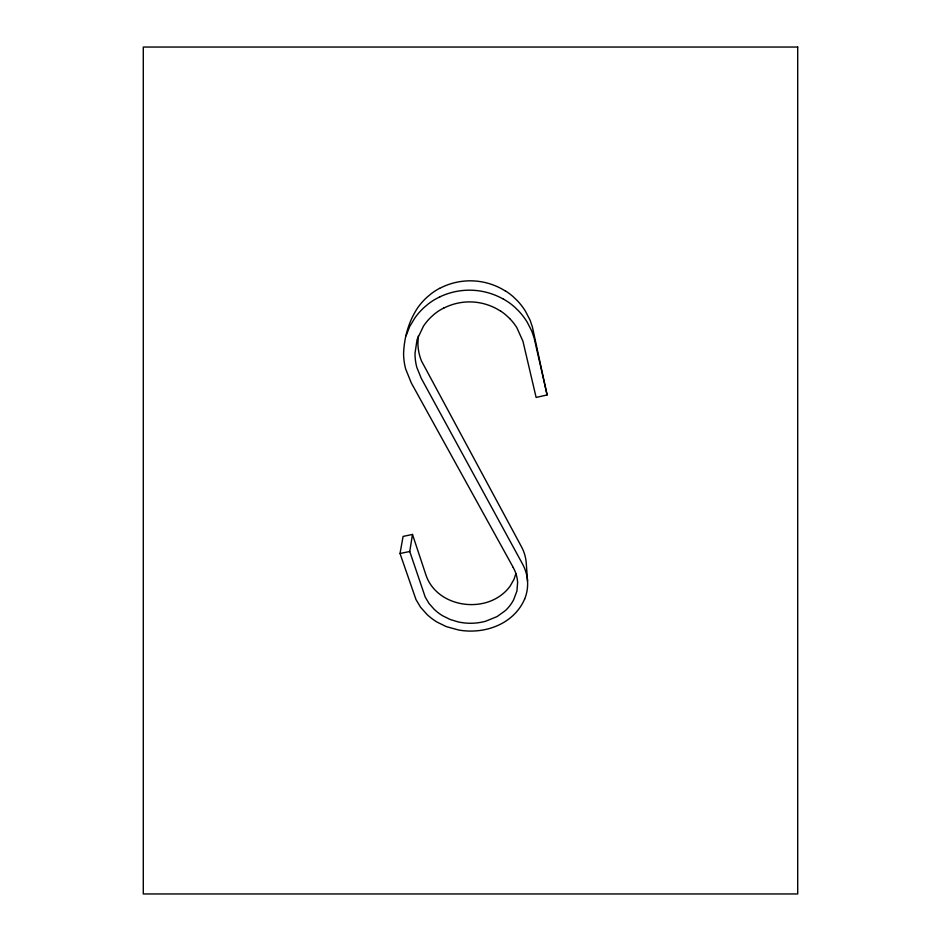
<?xml version="1.0" encoding="UTF-8"?>
<svg xmlns="http://www.w3.org/2000/svg" width="941" height="941" viewBox="0 0 941 941"><rect width="100%" height="100%" fill="white"/><g stroke="black" fill="none" stroke-linecap="round" stroke-linejoin="round"><path stroke-width="1.41" d="M418.322 336.031L417.898 343.806A50.002 50.002 0 0 0 421.439 360.885L521.29 546.415A41.263 41.263 0 0 1 526.266 563.118L527.525 580.915A39.957 39.957 0 0 1 524.69 598.97M513.186 567.458A34.594 34.594 0 0 1 517.621 582.397L516.927 591.03L513.621 599.805A40.428 40.428 0 0 1 508.046 607.862A39.663 39.663 0 0 1 505.246 610.697L497.071 616.59L485.568 621.26A57.189 57.189 0 0 1 458.161 621.907L450.021 619.437L442.446 615.661A49.555 49.555 0 0 1 434.189 609.309L428.92 603.346L425.191 596.982L409.747 551.497L412.487 534.441L403.089 536.417L400.019 553.508L415.981 599.558L420.568 607.263L427.014 614.461A59.871 59.871 0 0 0 437.095 622.107L446.328 626.624L458.773 630.047A70.14 70.14 0 0 0 481.886 630.188C492.508 628.47 502.823 624.189 511.081 617.214A49.026 49.026 0 0 0 523.714 601.087L524.655 598.947M515.891 573.492L514.057 579.221L510.14 586.102A41.169 41.169 0 0 1 500.812 595.418C477.075 612.944 436.589 604.828 426.191 575.739L412.487 534.441M439.588 288.346L437.294 289.628A60.506 60.506 0 0 0 430.731 294.086L426.696 297.509A65.599 65.599 0 0 0 418.016 307.319C408.817 320.881 404.101 337.56 403.583 353.863A63.223 63.223 0 0 0 405.677 369.025L411.311 382.963L513.233 567.447M406.112 335.808L409.653 326.586L415.087 317.623A67.834 67.834 0 0 1 424.109 307.472L428.308 303.931A62.918 62.918 0 0 1 435.13 299.32L439.976 296.756M443.764 307.978L439.776 310.236A51.802 51.802 0 0 0 434.189 314.259L430.778 317.329A56.001 56.001 0 0 0 423.509 326.068L417.075 339.595L415.016 353.263A51.978 51.978 0 0 0 416.851 367.46L421.274 378.353L522.42 563.8A41.886 41.886 0 0 1 527.548 580.903M505.199 290.745L507.411 292.204A61.212 61.212 0 0 1 513.657 297.121L517.468 300.838A66.352 66.352 0 0 1 525.49 311.271L530.136 320.293L532.453 327.174L547.109 394.949L536.123 397.443L522.961 341.265L516.774 327.515A57.036 57.036 0 0 0 509.669 318.54M400.019 553.508L409.747 551.497M503.482 299.085L508.152 301.99A63.67 63.67 0 0 1 514.656 307.095L518.62 310.942A68.693 68.693 0 0 1 526.96 321.74L531.794 331.079L534.194 338.207L547.109 394.949M509.669 318.54L506.305 315.364A52.696 52.696 0 0 0 500.788 311.165M443.823 308.083A56.742 56.742 0 0 1 500.741 311.236M439.623 288.405A65.647 65.647 0 0 1 505.129 290.863M439.988 296.791A68.858 68.858 0 0 1 503.435 299.167M797.709 47.05L143.291 47.05L143.291 893.95L797.709 893.95L797.709 47.05"/></g></svg>
